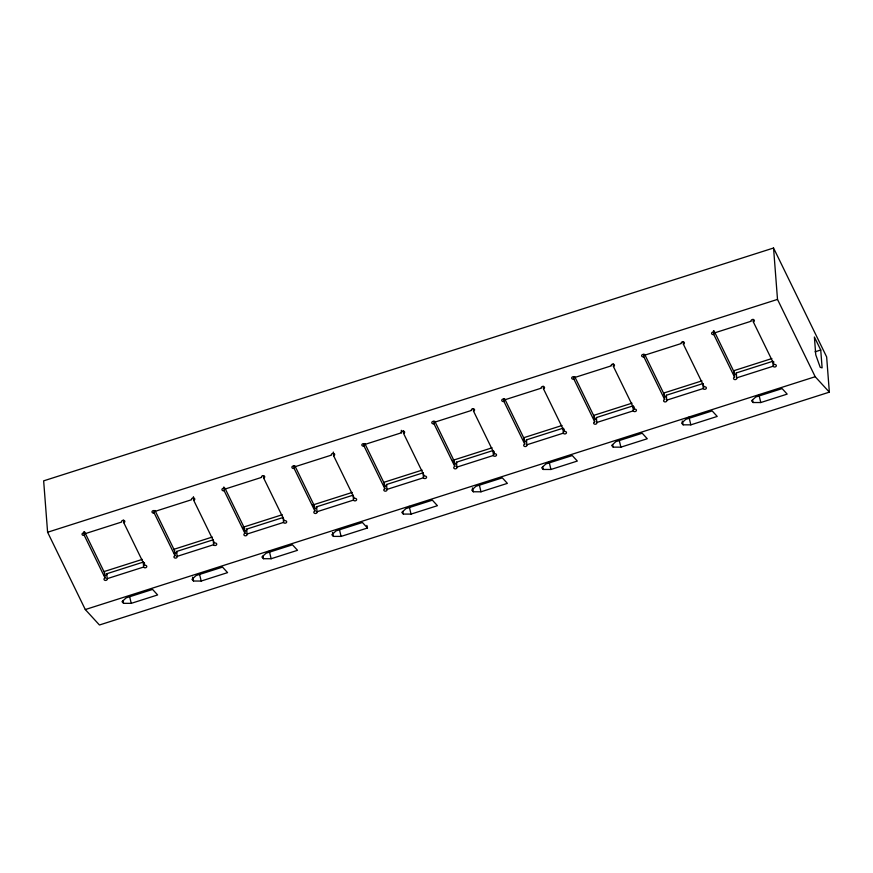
<?xml version="1.0" encoding="UTF-8"?>
<svg xmlns="http://www.w3.org/2000/svg" width="873" height="873" viewBox="0 0 873 873"><rect width="100%" height="100%" fill="white"/><g stroke="black" fill="none" stroke-linecap="round" stroke-linejoin="round"><path stroke-width="1.31" d="M773.554 248.008L43.65 480.848L47.6 532.246L85.292 609.55L99.446 624.992L829.35 392.152L826.644 356.915L773.554 248.008L777.505 299.406L815.196 376.721L829.35 392.152M47.6 532.246L777.505 299.406M386.935 489.426L423.427 477.793A1.626 1.255 -4.4 0 0 425.522 478.459A1.626 1.255 -4.4 0 0 426.471 476.822A1.626 1.255 -4.4 0 0 424.387 476.145L403.577 433.445A1.626 1.255 -4.4 0 0 404.526 431.797A1.626 1.255 -4.4 0 0 402.442 431.12A1.626 1.255 -4.4 0 0 401.482 432.768L364.99 444.412A1.626 1.255 -4.4 0 0 362.906 443.735A1.626 1.255 -4.4 0 0 361.946 445.383A1.626 1.255 -4.4 0 0 364.03 446.048L384.851 488.76A1.626 1.255 -4.4 0 0 383.891 490.397A1.626 1.255 -4.4 0 0 385.986 491.073A1.626 1.255 -4.4 0 0 386.935 489.426L386.553 484.493L423.056 472.85A1.626 1.255 -4.4 0 0 423.252 473.133M103.985 571.608L142.343 559.375M173.934 549.303L212.292 537.059M242.596 527.39L282.241 514.743M312.545 505.074L352.19 492.437M383.782 482.354L422.139 470.121M452.443 460.453L492.088 447.805M523.68 437.733L562.037 425.489M593.629 415.417L631.987 403.184M663.578 393.101L701.936 380.868M733.527 370.796L771.885 358.552M104.203 575.231A1.626 1.255 -4.4 0 0 106.757 573.747L143.259 562.103A1.626 1.255 -4.4 0 0 144.503 562.867M174.153 552.925A1.626 1.255 -4.4 0 0 176.706 551.43L213.208 539.798A1.626 1.255 -4.4 0 0 213.405 540.081M244.102 530.609A1.626 1.255 -4.4 0 0 246.655 529.125L283.158 517.482A1.626 1.255 -4.4 0 0 283.354 517.765M313.767 508.064A1.626 1.255 -4.4 0 0 316.604 506.809L353.107 495.166L353.478 500.098A1.626 1.255 -4.4 0 0 355.573 500.775A1.626 1.255 -4.4 0 0 356.522 499.127A1.626 1.255 -4.4 0 0 354.438 498.461L333.628 455.75L333.333 452.05M454.309 463.836A1.626 1.255 -4.4 0 0 456.503 462.177L493.005 450.544A1.626 1.255 -4.4 0 0 493.201 450.828M524.258 441.52A1.626 1.255 -4.4 0 0 526.452 439.872L562.954 428.228A1.626 1.255 -4.4 0 0 563.434 428.741M594.207 419.204A1.626 1.255 -4.4 0 0 596.401 417.556L632.903 405.912A1.626 1.255 -4.4 0 0 633.1 406.196M663.796 396.724A1.626 1.255 -4.4 0 0 666.35 395.24L702.852 383.596A1.626 1.255 -4.4 0 0 703.332 384.12M733.746 374.419A1.626 1.255 -4.4 0 0 736.299 372.935L772.801 361.291A1.626 1.255 -4.4 0 0 772.998 361.575M815.033 351.83L820.74 350.008L814.389 336.989L815.764 354.831L820.216 367.337L822.115 367.86L820.74 350.008M84.452 531.592L104.673 573.07L105.055 578.002A1.626 1.255 -4.4 0 0 104.094 579.65A1.626 1.255 -4.4 0 0 106.19 580.327A1.626 1.255 -4.4 0 0 107.139 578.679L143.63 567.046A1.626 1.255 -4.4 0 0 145.726 567.712A1.626 1.255 -4.4 0 0 146.675 566.075A1.626 1.255 -4.4 0 0 144.591 565.398L123.78 522.698L123.584 520.232M155.001 510.498L174.622 550.765L175.004 555.697A1.626 1.255 -4.4 0 0 174.043 557.345A1.626 1.255 -4.4 0 0 176.139 558.011A1.626 1.255 -4.4 0 0 177.088 556.374L213.579 544.73A1.626 1.255 -4.4 0 0 215.675 545.407A1.626 1.255 -4.4 0 0 216.624 543.759A1.626 1.255 -4.4 0 0 214.54 543.082L193.73 500.382L193.435 496.682M224.95 488.182L244.571 528.449L244.953 533.381A1.626 1.255 -4.4 0 0 243.993 535.029A1.626 1.255 -4.4 0 0 246.088 535.706A1.626 1.255 -4.4 0 0 247.037 534.058L283.529 522.414A1.626 1.255 -4.4 0 0 285.624 523.091A1.626 1.255 -4.4 0 0 286.573 521.443A1.626 1.255 -4.4 0 0 284.489 520.766L263.679 478.066L263.482 475.599M294.899 465.876L314.52 506.133L314.902 511.065A1.626 1.255 -4.4 0 0 313.942 512.713A1.626 1.255 -4.4 0 0 316.037 513.389A1.626 1.255 -4.4 0 0 316.986 511.742L353.478 500.098M434.798 421.244L454.418 461.511L454.8 466.444A1.626 1.255 -4.4 0 0 453.84 468.092A1.626 1.255 -4.4 0 0 455.935 468.757A1.626 1.255 -4.4 0 0 456.885 467.12L493.376 455.477A1.626 1.255 -4.4 0 0 495.471 456.153A1.626 1.255 -4.4 0 0 496.421 454.506A1.626 1.255 -4.4 0 0 494.336 453.829L473.526 411.128L473.33 408.662M504.747 398.928L524.367 439.195L524.749 444.128A1.626 1.255 -4.4 0 0 523.789 445.776A1.626 1.255 -4.4 0 0 525.884 446.452A1.626 1.255 -4.4 0 0 526.834 444.804L563.325 433.161A1.626 1.255 -4.4 0 0 565.42 433.837A1.626 1.255 -4.4 0 0 566.37 432.19A1.626 1.255 -4.4 0 0 564.285 431.513L543.475 388.812L543.279 386.346M574.696 376.623L594.317 416.879L594.699 421.812A1.626 1.255 -4.4 0 0 593.738 423.46A1.626 1.255 -4.4 0 0 595.833 424.136A1.626 1.255 -4.4 0 0 596.783 422.488L633.274 410.845A1.626 1.255 -4.4 0 0 635.369 411.521A1.626 1.255 -4.4 0 0 636.319 409.874A1.626 1.255 -4.4 0 0 634.235 409.208L613.424 366.496L613.228 364.03M644.645 354.307L664.266 394.563L664.648 399.507A1.626 1.255 -4.4 0 0 663.687 401.144A1.626 1.255 -4.4 0 0 665.783 401.82A1.626 1.255 -4.4 0 0 666.732 400.172L703.223 388.54A1.626 1.255 -4.4 0 0 705.319 389.205A1.626 1.255 -4.4 0 0 706.268 387.568A1.626 1.255 -4.4 0 0 704.184 386.892L683.373 344.191L683.177 341.725M713.994 330.769L734.215 372.258L734.597 377.191A1.626 1.255 -4.4 0 0 733.636 378.838A1.626 1.255 -4.4 0 0 735.721 379.504A1.626 1.255 -4.4 0 0 736.681 377.867L773.172 366.224A1.626 1.255 -4.4 0 0 775.268 366.9A1.626 1.255 -4.4 0 0 776.217 365.252A1.626 1.255 -4.4 0 0 774.133 364.576L753.323 321.875L753.126 319.409M85.292 609.55L815.196 376.721M131.234 603.352L157.631 594.939L152.579 589.428L126.181 597.852L122.013 601.65L123.562 603.33L131.234 603.352L129.684 596.881M201.183 581.047L227.58 572.623L222.528 567.112L196.13 575.536L191.962 579.334L193.511 581.025L201.183 581.047L199.633 574.576M271.132 558.731L297.529 550.306L292.477 544.807L266.079 553.22L261.911 557.018L263.46 558.709L271.132 558.731L269.277 550.961M367.478 528.001L362.426 522.49L336.029 530.904L331.86 534.712L333.41 536.393L341.081 536.415L367.478 528.001L366.856 525.404M411.03 514.099L437.428 505.685L432.375 500.174L405.978 508.599L401.809 512.396L403.359 514.077L411.03 514.099L409.175 506.34M480.979 491.794L507.377 483.369L502.324 477.858L475.927 486.283L471.758 490.08L473.308 491.772L480.979 491.794L479.43 485.323M550.928 469.478L577.326 461.053L572.273 455.553L545.876 463.967L541.707 467.764L543.257 469.456L550.928 469.478L549.073 461.708M620.878 447.162L647.275 438.748L642.222 433.237L615.825 441.651L611.657 445.459L613.206 447.14L620.878 447.162L619.328 440.69M690.827 424.845L717.224 416.432L712.172 410.921L685.774 419.346L681.606 423.143L683.155 424.824L690.827 424.845L688.972 417.087M760.776 402.54L787.173 394.116L782.121 388.605L755.723 397.029L751.555 400.827L753.104 402.518L760.776 402.54L758.921 394.771M713.492 330.791L713.776 334.49L734.597 377.191M643.641 354.329L643.827 356.795L664.648 399.507M573.692 376.645L573.877 379.111L594.699 421.812M503.743 398.961L503.928 401.427L524.749 444.128M433.794 421.277L433.979 423.743L454.8 466.444M364.849 443.56L384.469 483.817L384.851 488.76M293.895 465.898L294.092 468.365L314.902 511.065M223.848 486.981L224.143 490.681L244.953 533.381M153.997 510.53L154.194 512.997L175.004 555.697M83.95 531.602L84.245 535.302L105.055 578.002M752.482 399.921L753.104 402.518M682.228 420.95L683.155 424.824M612.584 444.553L613.206 447.14M542.635 466.869L543.257 469.456M472.38 487.887L473.308 491.772M402.737 511.491L403.359 514.077M339.532 529.944L341.081 536.415M332.482 532.508L333.41 536.393M262.838 556.123L263.46 558.709M192.584 577.14L193.511 581.025M122.94 600.744L123.562 603.33M772.801 361.291L773.172 366.224M736.299 372.935L736.681 377.867M702.852 383.596L703.223 388.54M666.35 395.24L666.732 400.172M634.038 406.731L634.235 409.208M632.903 405.912L633.274 410.845M596.401 417.556L596.783 422.488M564.089 429.047L564.285 431.513M562.954 428.228L563.325 433.161M526.452 439.872L526.834 444.804M494.14 451.363L494.336 453.829M493.005 450.544L493.376 455.477M456.503 462.177L456.885 467.12M423.056 472.85L423.427 477.793M403.381 430.978L403.577 433.445M401.296 430.302L401.482 432.768M363.845 443.582L364.03 446.048M316.604 506.809L316.986 511.742M283.158 517.482L283.529 522.414M246.655 529.125L247.037 534.058M213.208 539.798L213.579 544.73M176.706 551.43L177.088 556.374M144.405 562.932L144.591 565.398M143.259 562.103L143.63 567.046M106.757 573.747L107.139 578.679M683.373 344.191A1.626 1.255 -4.4 0 0 684.323 342.543A1.626 1.255 -4.4 0 0 682.239 341.867A1.626 1.255 -4.4 0 0 681.278 343.515L644.787 355.158A1.626 1.255 -4.4 0 0 642.703 354.482A1.626 1.255 -4.4 0 0 641.742 356.129A1.626 1.255 -4.4 0 0 643.827 356.795M613.424 366.496A1.626 1.255 -4.4 0 0 614.374 364.859A1.626 1.255 -4.4 0 0 612.289 364.183A1.626 1.255 -4.4 0 0 611.329 365.831L574.838 377.463A1.626 1.255 -4.4 0 0 572.753 376.798A1.626 1.255 -4.4 0 0 571.793 378.435A1.626 1.255 -4.4 0 0 573.877 379.111M473.526 411.128A1.626 1.255 -4.4 0 0 474.476 409.481A1.626 1.255 -4.4 0 0 472.391 408.804A1.626 1.255 -4.4 0 0 471.431 410.452L434.94 422.096A1.626 1.255 -4.4 0 0 432.855 421.419A1.626 1.255 -4.4 0 0 431.895 423.067A1.626 1.255 -4.4 0 0 433.979 423.743M333.628 455.75A1.626 1.255 -4.4 0 0 334.577 454.113A1.626 1.255 -4.4 0 0 332.493 453.436A1.626 1.255 -4.4 0 0 331.533 455.084L295.041 466.717A1.626 1.255 -4.4 0 0 292.957 466.051A1.626 1.255 -4.4 0 0 291.997 467.688A1.626 1.255 -4.4 0 0 294.092 468.365M263.679 478.066A1.626 1.255 -4.4 0 0 264.628 476.418A1.626 1.255 -4.4 0 0 262.544 475.752A1.626 1.255 -4.4 0 0 261.584 477.389L225.092 489.033A1.626 1.255 -4.4 0 0 223.008 488.356A1.626 1.255 -4.4 0 0 222.048 490.004A1.626 1.255 -4.4 0 0 224.143 490.681M123.78 522.698A1.626 1.255 -4.4 0 0 124.73 521.05A1.626 1.255 -4.4 0 0 122.646 520.373A1.626 1.255 -4.4 0 0 121.685 522.021L85.194 533.665A1.626 1.255 -4.4 0 0 83.11 532.988A1.626 1.255 -4.4 0 0 82.149 534.636A1.626 1.255 -4.4 0 0 84.245 535.302M193.73 500.382A1.626 1.255 -4.4 0 0 194.679 498.734A1.626 1.255 -4.4 0 0 192.595 498.057A1.626 1.255 -4.4 0 0 191.634 499.705L155.143 511.349A1.626 1.255 -4.4 0 0 153.059 510.672A1.626 1.255 -4.4 0 0 152.098 512.32A1.626 1.255 -4.4 0 0 154.194 512.997M543.475 388.812A1.626 1.255 -4.4 0 0 544.425 387.165A1.626 1.255 -4.4 0 0 542.34 386.499A1.626 1.255 -4.4 0 0 541.38 388.136L504.889 399.779A1.626 1.255 -4.4 0 0 502.804 399.103A1.626 1.255 -4.4 0 0 501.844 400.751A1.626 1.255 -4.4 0 0 503.928 401.427M753.323 321.875A1.626 1.255 -4.4 0 0 754.272 320.227A1.626 1.255 -4.4 0 0 752.188 319.551A1.626 1.255 -4.4 0 0 751.227 321.199L714.736 332.842A1.626 1.255 -4.4 0 0 712.652 332.166A1.626 1.255 -4.4 0 0 711.691 333.813A1.626 1.255 -4.4 0 0 713.776 334.49M313.833 506.536A1.626 1.255 -4.4 0 1 314.52 506.133M523.68 439.588A1.626 1.255 -4.4 0 1 524.367 439.195M174.251 550.928A1.626 1.255 -4.4 0 1 174.622 550.765M386.553 484.493A1.626 1.255 -4.4 0 1 384.36 486.141M383.782 484.22A1.626 1.255 -4.4 0 1 384.469 483.817M733.844 372.422A1.626 1.255 -4.4 0 1 734.215 372.258M774.045 362.055A1.626 1.255 -4.4 0 1 773.282 361.804M453.513 462.188A1.626 1.255 -4.4 0 1 454.418 461.511M663.895 394.727A1.626 1.255 -4.4 0 1 664.266 394.563M243.883 528.842A1.626 1.255 -4.4 0 1 244.571 528.449M593.946 417.043A1.626 1.255 -4.4 0 1 594.317 416.879M104.302 573.234A1.626 1.255 -4.4 0 1 104.673 573.07"/></g></svg>
